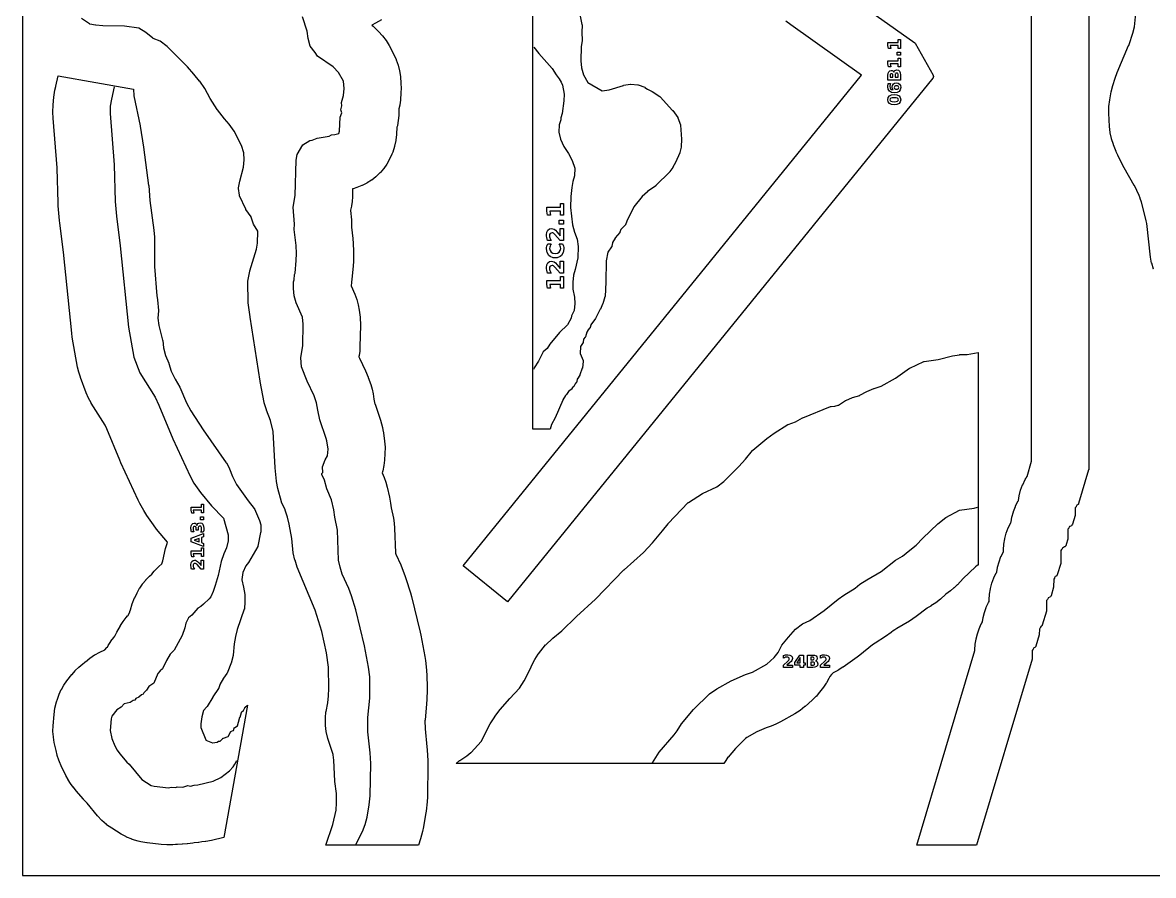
# Model space of a CAD drawing. Header units: millimetres. Extents: x 0 to 841, y 0 to 594.
# Drawn here: x 0 to 395.7, y 0 to 298.4 of the extents above; entities that cross this region are included whole.
import ezdxf

# ---------------------------------------------------------------- set-up
doc = ezdxf.new("R2010")
doc.units = ezdxf.units.MM
for name, color, linetype in [('CUT', 1, 'Continuous'), ('ENGRAVE', 5, 'Continuous'), ('SHEET_EDGE_DO_NOT_CUT', 8, 'Continuous')]:
    doc.layers.add(name, color=color, linetype=linetype)

msp = doc.modelspace()

# ---------------------------------------------------------------- linework, layer by layer
at = {"layer": 'CUT'}
for points in [[(194.75, 302.43), (195.77, 297.67), (195.78, 297.6), (195.78, 297.54), (195.7, 295.07), (195.7, 295.05), (195.82, 292.1), (195.82, 292.05), (195.82, 292), (195.54, 290.07), (195.54, 290.04), (195.33, 285.07), (195.33, 285.03), (195.55, 282.59), (195.55, 282.58), (195.56, 282.56), (196.26, 280.09), (196.27, 280.08), (196.27, 280.07), (197.79, 277.46), (197.8, 277.45), (197.81, 277.45), (202.79, 274.56), (202.8, 274.55), (202.81, 274.56), (205.29, 274.81), (205.3, 274.81), (205.31, 274.82), (210.26, 276.44), (210.3, 276.45), (210.34, 276.46), (212.77, 276.87), (212.81, 276.87), (212.85, 276.87), (212.9, 276.87), (215.33, 276.65), (215.38, 276.64), (215.42, 276.63), (215.47, 276.62), (217.71, 275.75), (217.75, 275.74), (217.78, 275.72), (217.82, 275.69), (218.66, 275.08), (218.67, 275.08), (218.68, 275.07), (220.31, 274.32), (220.35, 274.31), (220.38, 274.28), (222.99, 272.54), (223.04, 272.5), (223.08, 272.46), (227.5, 267.62), (227.53, 267.58), (229.3, 265.17), (229.33, 265.12), (229.35, 265.08), (229.37, 265.03), (230.19, 262.6), (230.2, 262.56), (230.21, 262.52), (230.22, 262.48), (230.59, 257.65), (230.59, 257.59), (230.49, 254.94), (230.48, 254.89), (230.47, 254.84), (230.02, 252.91), (230, 252.87), (229.99, 252.83), (228.49, 249.45), (228.48, 249.41), (227.58, 247.78), (227.56, 247.74), (226.57, 246.26), (226.54, 246.22), (226.51, 246.18), (221.67, 241.36), (221.63, 241.33), (221.6, 241.31), (218.68, 239.25), (218.65, 239.23), (216.82, 237.58), (216.82, 237.57), (216.81, 237.57), (213.96, 233.96), (213.95, 233.95), (213.94, 233.94), (211.45, 228.97), (211.44, 228.95), (210.95, 227.68), (210.93, 227.63), (210.91, 227.59), (210.88, 227.55), (210.85, 227.51), (209.4, 225.99), (209.39, 225.98), (209.39, 225.97), (209.03, 225.11), (209.01, 225.07), (208.99, 225.03), (208.96, 224.99), (207.36, 223.03), (207.35, 223.02), (207.35, 223.01), (206.5, 221.39), (206.5, 221.38), (206.49, 221.37), (206.21, 220.11), (206.19, 220.06), (206.18, 220.02), (206.16, 219.97), (206.13, 219.93), (204.84, 218.06), (204.83, 218.05), (204.83, 218.04), (204.23, 215.09), (204.23, 215.07), (204.22, 215.06), (204.11, 207.6), (204.11, 207.58), (203.84, 202.61), (203.84, 202.57), (203.83, 202.52), (203.82, 202.48), (203.02, 199.95), (203, 199.9), (202.2, 198.17), (202.19, 198.15), (200.55, 194.88), (200.53, 194.85), (200.51, 194.81), (198.89, 192.59), (198.88, 192.57), (198.88, 192.56), (198.62, 191.73), (198.6, 191.68), (198.58, 191.63), (198.55, 191.58), (198.52, 191.54), (197.8, 190.72), (197.79, 190.71), (197.78, 190.7), (197.46, 190.09), (197.46, 190.07), (197.45, 190.06), (197, 188.49), (196.99, 188.44), (196.97, 188.4), (196.94, 188.36), (196.91, 188.32), (196.32, 187.58), (196.32, 187.57), (196.31, 187.56), (196.22, 186.72), (196.21, 186.68), (196.2, 186.63), (196.18, 186.59), (196.17, 186.55), (196.14, 186.51), (195.23, 185.08), (195.22, 185.07), (195.22, 185.06), (195.15, 182.59), (195.15, 182.58), (195.15, 182.56), (196.2, 180.13), (196.21, 180.09), (196.23, 180.04), (196.24, 180), (196.24, 179.95), (196.24, 179.91), (196.23, 179.86), (195.91, 177.55), (195.9, 177.5), (195.88, 177.44), (195.01, 175.12), (194.99, 175.08), (194.96, 175.03), (194.15, 173.74), (194.15, 173.73), (194.14, 173.72), (193.94, 172.73), (193.92, 172.68), (193.9, 172.63), (193.88, 172.58), (193.85, 172.54), (193.82, 172.5), (193.78, 172.46), (193.34, 172.05), (193.33, 172.04), (193.33, 172.03), (192.87, 171.08), (192.85, 171.04), (192.82, 171.01), (192.8, 170.97), (192.77, 170.94), (192.35, 170.54), (192.34, 170.53), (192.34, 170.52), (192.15, 170.15), (192.12, 170.11), (192.1, 170.07), (192.06, 170.03), (192.03, 170), (191.99, 169.97), (191.07, 169.32), (191.06, 169.31), (191.06, 169.3), (190.37, 168.23), (190.34, 168.19), (190.31, 168.16), (190.28, 168.12), (190.01, 167.89), (190, 167.88), (189.99, 167.87), (189.09, 166.34), (189.08, 166.31), (186.34, 160.11), (186.33, 160.08), (185.13, 157.76), (185.13, 157.75), (185.12, 157.74), (184.61, 156.12), (178.62, 156.12), (178.62, 425.28)], [(373.11, 316.66), (373.11, 141.99), (373.1, 141.94), (373.1, 141.89), (373.09, 141.85), (369.57, 130.09), (369.55, 130.04), (369.52, 129.99), (369.49, 129.94), (369.41, 129.82), (369.38, 129.79), (369.35, 129.75), (369.31, 129.72), (369.27, 129.69), (369.23, 129.67), (368.96, 129.53), (368.95, 129.52), (368.95, 129.51), (368.73, 129.07), (368.7, 129.02), (368.67, 128.97), (368.37, 128.6), (368.36, 128.59), (368.36, 128.58), (368.34, 126.08), (368.34, 126.03), (368.33, 125.98), (368.32, 125.94), (367.4, 122.85), (367.39, 122.8), (367.37, 122.76), (367.34, 122.72), (367.22, 122.53), (367.19, 122.49), (367.16, 122.45), (367.12, 122.42), (367.08, 122.39), (367.04, 122.36), (366.45, 122.04), (366.44, 122.04), (366.44, 122.02), (366.21, 121.57), (366.19, 121.52), (366.15, 121.47), (365.86, 121.11), (365.86, 121.1), (365.86, 121.08), (365.85, 117.79), (365.84, 117.74), (365.84, 117.7), (365.83, 117.65), (365.27, 115.72), (365.25, 115.68), (365.24, 115.64), (365.22, 115.6), (365.06, 115.35), (365.04, 115.32), (365.01, 115.28), (364.99, 115.25), (364.74, 115.01), (364.71, 114.98), (364.67, 114.96), (364.63, 114.93), (363.94, 114.55), (363.93, 114.54), (363.92, 114.53), (363.7, 114.07), (363.67, 114.02), (363.64, 113.97), (363.36, 113.62), (363.35, 113.61), (363.35, 113.59), (363.32, 109.28), (363.32, 109.24), (363.31, 109.19), (363.3, 109.14), (362.1, 105.16), (362.09, 105.12), (362.07, 105.07), (362.04, 105.03), (362.02, 104.99), (361.89, 104.83), (361.86, 104.8), (361.82, 104.76), (361.79, 104.74), (361.75, 104.71), (361.71, 104.69), (361.43, 104.56), (361.42, 104.56), (361.41, 104.55), (361.18, 104.07), (361.16, 104.02), (361.13, 103.97), (360.86, 103.63), (360.85, 103.62), (360.85, 103.61), (360.83, 101), (360.83, 100.95), (360.82, 100.9), (360.81, 100.86), (359.92, 97.86), (359.9, 97.82), (359.88, 97.78), (359.86, 97.73), (359.83, 97.7), (359.7, 97.52), (359.66, 97.49), (359.62, 97.45), (359.58, 97.42), (359.54, 97.39), (358.92, 97.07), (358.91, 97.06), (358.91, 97.05), (358.68, 96.57), (358.65, 96.52), (358.62, 96.47), (358.35, 96.13), (358.35, 96.13), (358.35, 96.11), (358.31, 92.55), (358.31, 92.51), (358.3, 92.46), (358.29, 92.41), (356.84, 87.58), (356.82, 87.54), (356.8, 87.49), (356.78, 87.45), (356.71, 87.35), (356.68, 87.31), (356.64, 87.27), (356.61, 87.24), (356.56, 87.21), (356.39, 87.1), (356.38, 87.09), (356.38, 87.08), (356.22, 86.71), (356.19, 86.66), (356.17, 86.62), (355.85, 86.17), (355.84, 86.16), (355.84, 86.15), (355.82, 84.26), (355.82, 84.21), (355.81, 84.16), (355.8, 84.12), (354.64, 80.23), (354.62, 80.19), (354.6, 80.15), (354.58, 80.1), (354.55, 80.07), (354.43, 79.91), (354.4, 79.87), (354.36, 79.84), (354.32, 79.81), (354.28, 79.78), (354.24, 79.76), (353.89, 79.6), (353.88, 79.6), (353.88, 79.59), (353.72, 79.21), (353.69, 79.17), (353.66, 79.12), (353.34, 78.67), (353.33, 78.66), (353.33, 78.65), (353.29, 75.78), (353.29, 75.74), (353.28, 75.69), (353.27, 75.65), (333.8, 10.62), (312.92, 10.62), (333.3, 78.67), (333.3, 78.68), (333.3, 78.69), (333.3, 78.99), (333.3, 79.02), (333.41, 80.84), (333.41, 80.89), (333.69, 82.69), (333.7, 82.74), (334.14, 84.5), (334.15, 84.55), (334.76, 86.27), (334.77, 86.31), (335.53, 87.96), (335.56, 88.01), (335.73, 88.31), (335.75, 88.34), (335.89, 88.67), (335.92, 88.71), (335.98, 88.83), (335.99, 88.84), (335.99, 88.85), (336.18, 90.15), (336.19, 90.2), (336.63, 91.98), (336.65, 92.03), (337.26, 93.76), (337.28, 93.81), (338.05, 95.48), (338.07, 95.52), (338.24, 95.82), (338.25, 95.84), (338.3, 95.96), (338.31, 95.97), (338.31, 95.98), (338.31, 96.42), (338.31, 96.45), (338.43, 98.37), (338.43, 98.42), (338.73, 100.32), (338.74, 100.37), (339.23, 102.22), (339.24, 102.27), (339.91, 104.07), (339.93, 104.11), (340.77, 105.84), (340.79, 105.88), (340.94, 106.13), (340.95, 106.16), (340.98, 106.21), (340.99, 106.22), (340.99, 106.23), (341.23, 107.77), (341.24, 107.82), (341.73, 109.7), (341.74, 109.75), (342.41, 111.56), (342.43, 111.61), (343.28, 113.35), (343.3, 113.4), (343.31, 113.41), (343.32, 113.42), (343.32, 113.43), (343.32, 113.86), (343.32, 113.89), (343.43, 115.84), (343.44, 115.89), (343.74, 117.81), (343.75, 117.86), (344.25, 119.74), (344.26, 119.79), (344.94, 121.61), (344.96, 121.66), (345.82, 123.4), (345.84, 123.45), (345.98, 123.68), (345.99, 123.69), (345.99, 123.7), (346.24, 125.29), (346.25, 125.34), (346.75, 127.24), (346.77, 127.29), (347.46, 129.13), (347.48, 129.18), (348.35, 130.94), (348.37, 130.98), (348.49, 131.17), (348.49, 131.18), (348.5, 131.19), (348.75, 132.81), (348.76, 132.86), (349.27, 134.77), (349.28, 134.82), (349.98, 136.66), (350, 136.71), (350.88, 138.48), (350.9, 138.52), (351.12, 138.86), (351.13, 138.89), (351.24, 139.12), (351.27, 139.16), (351.53, 139.6), (351.54, 139.61), (351.54, 139.62), (353.11, 144.9), (353.12, 144.91), (353.12, 144.92), (353.12, 303.24)], [(280.42, 313.91), (312.21, 291.33), (312.25, 291.3), (312.29, 291.26), (312.32, 291.21), (312.35, 291.17), (318.65, 279.96), (318.67, 279.91), (318.69, 279.86), (318.7, 279.81), (318.75, 279.61), (318.75, 279.56), (318.75, 279.56), (318.76, 279.51), (318.76, 279.46), (318.75, 279.41), (318.74, 279.36), (318.72, 279.32), (318.64, 279.12), (318.62, 279.08), (318.6, 279.03), (318.57, 278.99), (169.72, 95.69), (154.19, 108.3), (293.61, 279.99), (293.62, 280), (293.61, 280.01), (268.84, 297.61), (268.81, 297.63), (267.15, 298.95)], [(395.75, 212.07), (395.74, 212.09), (395.15, 214.17), (395.14, 214.22), (394.78, 216.35), (394.77, 216.37), (393.45, 228.04), (393.45, 228.06), (393.26, 229.08), (393.25, 229.09), (391.55, 235.51), (391.55, 235.52), (391.13, 236.89), (391.13, 236.91), (390.73, 237.91), (390.73, 237.93), (389.09, 241.39), (389.08, 241.41), (385.48, 247.54), (385.47, 247.56), (384.66, 249.09), (384.65, 249.11), (383.28, 251.99), (383.27, 252.01), (382.74, 253.23), (382.74, 253.24), (381.78, 255.67), (381.77, 255.7), (381.09, 257.73), (381.08, 257.78), (380.63, 259.86), (380.62, 259.91), (380.4, 262.04), (380.4, 262.07), (380.17, 266.68), (380.17, 266.71), (380.19, 269), (380.2, 269.06), (380.48, 271.32), (380.49, 271.35), (381.01, 274.18), (381.02, 274.21), (381.55, 276.36), (381.55, 276.39), (382.32, 278.9), (382.33, 278.92), (383.05, 280.89), (383.06, 280.91), (387.09, 290.39), (387.1, 290.41), (388.66, 295.09), (388.67, 295.11), (389.13, 296.87), (389.13, 296.9), (389.65, 301.6)], [(125.61, 299.34), (123.52, 298.16), (123.49, 298.15), (122.23, 297.54), (122.22, 297.54), (122.23, 297.53), (122.64, 297.16), (122.66, 297.15), (124.59, 295.26), (124.6, 295.24), (125.96, 293.77), (125.99, 293.73), (127.19, 292.14), (127.22, 292.1), (128.25, 290.38), (128.26, 290.36), (129.91, 287.26), (129.92, 287.24), (130.77, 285.44), (130.79, 285.39), (131.44, 283.53), (131.46, 283.48), (131.92, 281.56), (131.93, 281.51), (132.2, 279.54), (132.2, 279.52), (132.41, 277.06), (132.41, 277.04), (132.48, 275.44), (132.48, 275.4), (132.42, 273.8), (132.42, 273.78), (132.22, 271.32), (132.22, 271.3), (132.01, 269.56), (132, 269.52), (131.72, 268.2), (131.72, 268.19), (131.71, 268.18), (131.67, 267.22), (131.66, 267.17), (131.65, 267.1), (131.65, 267.09), (131.65, 267.08), (131.65, 265.97), (131.65, 265.92), (131.49, 264.15), (131.48, 264.11), (131.17, 262.36), (131.16, 262.31), (131.02, 261.84), (131.02, 261.82), (131.02, 261.81), (130.88, 259.3), (130.88, 259.27), (130.66, 257.2), (130.65, 257.15), (130.21, 255.13), (130.19, 255.08), (129.54, 253.1), (129.53, 253.07), (129.25, 252.36), (129.24, 252.33), (128.46, 250.59), (128.44, 250.55), (127.5, 248.91), (127.47, 248.86), (126.38, 247.32), (126.35, 247.28), (125.11, 245.85), (125.07, 245.81), (123.7, 244.51), (123.66, 244.48), (122.17, 243.31), (122.13, 243.28), (120.53, 242.27), (120.49, 242.24), (118.8, 241.39), (118.76, 241.37), (116.98, 240.68), (116.96, 240.67), (115.65, 240.23), (115.62, 240.22), (115.49, 240.18), (115.48, 240.18), (115.48, 240.17), (115.41, 237.41), (115.41, 237.39), (115.31, 235.82), (115.31, 235.78), (115.08, 234.22), (115.08, 234.2), (114.81, 232.72), (114.8, 232.7), (114.8, 232.69), (115.05, 229.42), (115.06, 229.39), (115.1, 227.1), (115.1, 227.07), (115.09, 226.8), (115.09, 226.79), (115.09, 226.78), (115.58, 222.86), (115.58, 222.84), (115.72, 221.1), (115.72, 221.08), (115.82, 218.36), (115.82, 218.35), (115.83, 217.35), (115.83, 217.33), (115.79, 214.88), (115.79, 214.86), (115.69, 213.18), (115.69, 213.16), (115.24, 208.67), (115.24, 208.65), (115.08, 207.58), (115.08, 207.55), (115.07, 207.48), (115.07, 207.46), (114.96, 206.33), (114.96, 206.32), (114.97, 206.31), (116.25, 203.37), (116.26, 203.34), (116.94, 201.56), (116.95, 201.51), (117.45, 199.68), (117.46, 199.63), (117.78, 197.75), (117.78, 197.72), (118.08, 195.28), (118.08, 195.25), (118.22, 192.52), (118.22, 192.48), (118.07, 184.98), (118.07, 184.96), (117.98, 183.46), (117.98, 183.42), (117.78, 181.93), (117.78, 181.91), (117.71, 181.51), (117.7, 181.49), (117.71, 181.48), (117.93, 180.93), (117.93, 180.92), (120.04, 176.55), (120.05, 176.53), (120.98, 174.28), (120.99, 174.25), (121.82, 171.79), (121.83, 171.77), (122.29, 170.17), (122.3, 170.13), (122.64, 168.49), (122.64, 168.47), (122.93, 166.65), (122.93, 166.64), (123.32, 164.93), (123.33, 164.91), (125.22, 159.32), (125.23, 159.29), (125.91, 156.77), (125.91, 156.74), (126.08, 155.89), (126.08, 155.88), (126.26, 154.85), (126.26, 154.83), (126.67, 151.94), (126.68, 151.92), (126.86, 149.82), (126.86, 149.77), (126.82, 147.67), (126.82, 147.64), (126.66, 145.34), (126.65, 145.31), (126.43, 143.46), (126.42, 143.41), (126.03, 141.6), (126.02, 141.56), (125.8, 140.89), (125.8, 140.88), (125.8, 140.87), (126.51, 139.21), (126.52, 139.19), (127.13, 137.57), (127.14, 137.53), (127.6, 135.86), (127.61, 135.84), (128.41, 132.39), (128.41, 132.37), (128.78, 130.22), (128.79, 130.2), (128.97, 128.64), (128.97, 128.61), (129.76, 125.04), (129.76, 125.01), (130.06, 123.27), (130.06, 123.23), (130.2, 121.46), (130.21, 121.44), (130.5, 112.84), (130.5, 112.83), (130.51, 112.82), (130.51, 112.8), (130.51, 112.79), (130.62, 112.4), (130.64, 112.37), (132.33, 108.65), (132.34, 108.64), (132.85, 107.41), (132.85, 107.39), (133.79, 104.91), (133.8, 104.9), (134.16, 103.86), (134.16, 103.84), (135.72, 98.88), (135.73, 98.86), (136.08, 97.61), (136.08, 97.6), (139.12, 85.11), (139.12, 85.1), (139.35, 84.04), (139.35, 84.02), (140.75, 76.54), (140.75, 76.53), (140.96, 75.14), (140.96, 75.13), (141.34, 71.77), (141.35, 71.74), (141.47, 69.94), (141.47, 69.92), (141.56, 65.8), (141.56, 65.79), (141.56, 64.93), (141.56, 64.92), (141.49, 61.56), (141.49, 61.54), (141.4, 60), (141.39, 59.98), (140.83, 54.27), (140.82, 54.24), (140.84, 51.31), (140.84, 51.28), (141.51, 45.02), (141.52, 45.01), (141.6, 43.88), (141.61, 43.87), (141.79, 40.16), (141.79, 40.15), (141.82, 38.87), (141.82, 38.85), (141.65, 27.57), (141.65, 27.54), (141.54, 25.72), (141.54, 25.69), (141.2, 22.52), (141.2, 22.51), (141.03, 21.31), (141.03, 21.29), (140.3, 17), (140.29, 16.98), (139.94, 15.34), (139.94, 15.32), (139.3, 12.84), (139.29, 12.81), (138.57, 10.62), (106.09, 10.62), (108.58, 17.83), (108.58, 17.83), (108.59, 17.85), (109.73, 22.85), (109.73, 22.86), (109.73, 22.87), (109.87, 25.36), (109.87, 25.38), (109.85, 28.59), (109.85, 28.62), (109.3, 32.87), (109.29, 32.91), (108.95, 40.33), (108.95, 40.35), (108.72, 42.23), (108.72, 42.24), (108.72, 42.25), (106.85, 47.87), (106.84, 47.9), (106.22, 50.32), (106.21, 50.36), (106.21, 50.4), (106.02, 52.42), (106.02, 52.46), (105.96, 55.04), (105.96, 55.1), (106.17, 57.24), (106.18, 57.29), (106.8, 60.33), (106.8, 60.35), (107.11, 62.83), (107.11, 62.85), (107.21, 65.34), (107.21, 65.35), (107.08, 72.82), (107.07, 72.85), (106.4, 77.83), (106.39, 77.85), (104.72, 85.36), (104.72, 85.38), (102.38, 92.83), (102.37, 92.85), (96.12, 107.8), (96.1, 107.85), (95.33, 110.33), (95.32, 110.35), (94.71, 112.82), (94.7, 112.86), (94.7, 112.9), (94.22, 117.86), (94.21, 117.88), (93.32, 122.86), (93.31, 122.88), (92.71, 125.36), (92.71, 125.39), (91.87, 127.83), (91.86, 127.85), (90.64, 130.57), (90.62, 130.61), (90.61, 130.65), (89.35, 135.37), (89.34, 135.4), (88.87, 137.87), (88.86, 137.91), (88.39, 142.56), (88.39, 142.59), (87.72, 155.35), (87.71, 155.36), (87.71, 155.37), (86.81, 159.16), (86.81, 159.17), (86.8, 159.18), (85.33, 162.81), (85.32, 162.85), (84.55, 165.37), (84.54, 165.42), (83.13, 172.86), (83.12, 172.88), (79.6, 195.36), (79.6, 195.38), (78.96, 200.37), (78.96, 200.43), (78.84, 207.81), (78.84, 207.86), (78.85, 207.91), (79.53, 211.47), (79.54, 211.52), (81.8, 219.16), (81.8, 219.17), (82.25, 221.18), (82.26, 221.2), (82.26, 221.21), (82.29, 225.34), (82.29, 225.36), (82.28, 225.37), (80.84, 227.81), (80.82, 227.86), (80.8, 227.91), (80, 230.35), (80, 230.36), (79.99, 230.37), (78.15, 233.04), (78.13, 233.08), (78.11, 233.12), (75.92, 237.83), (75.9, 237.87), (75.89, 237.92), (75.88, 237.98), (75.58, 240.4), (75.58, 240.45), (75.58, 240.5), (75.59, 240.55), (76, 242.87), (76.01, 242.9), (77.25, 247.81), (77.26, 247.85), (77.52, 250.37), (77.52, 250.4), (77.47, 252.84), (77.47, 252.86), (77.47, 252.87), (76.57, 255.33), (76.56, 255.35), (74.07, 260.36), (74.07, 260.37), (74.06, 260.38), (72.28, 262.83), (72.26, 262.85), (70.62, 264.72), (70.6, 264.75), (68.15, 267.91), (68.13, 267.95), (65.65, 271.79), (65.63, 271.83), (63.75, 275.36), (63.73, 275.39), (61.97, 277.86), (61.96, 277.88), (59.89, 280.36), (59.88, 280.37), (57.67, 282.86), (57.66, 282.87), (50.63, 290.05), (50.62, 290.06), (50.61, 290.06), (48.13, 291.88), (48.12, 291.89), (48.11, 291.89), (45.71, 292.86), (45.66, 292.88), (45.62, 292.91), (45.58, 292.94), (43.13, 294.96), (43.12, 294.97), (43.11, 294.98), (40.65, 296.46), (40.64, 296.47), (40.62, 296.47), (35.66, 297.13), (35.63, 297.14), (28.12, 297.3), (28.09, 297.3), (25.61, 297.47), (25.55, 297.48), (23.58, 297.85), (23.53, 297.87), (23.48, 297.89), (23.43, 297.91), (23.39, 297.94), (20.63, 299.86)]]:
    msp.add_lwpolyline(points, dxfattribs=at)
for points in [[(38.95, 272.79), (38.95, 272.76), (41.1, 262.23), (41.1, 262.21), (42.36, 254.84), (42.36, 254.82), (44.11, 241.38), (44.12, 241.36), (44.57, 236.2), (44.57, 236.19), (45.96, 225.82), (45.97, 225.79), (46.17, 223.26), (46.17, 223.22), (46.16, 213.05), (46.16, 213.03), (46.95, 202.78), (46.95, 202.76), (47.19, 201.48), (47.2, 201.43), (47.53, 197.66), (47.53, 197.62), (47.53, 197.59), (47.36, 194.98), (47.36, 194.96), (47.36, 194.95), (47.68, 192.45), (47.69, 192.42), (49.01, 187.24), (49.01, 187.2), (49.02, 187.16), (49.26, 184.57), (49.26, 184.56), (49.26, 184.55), (49.95, 181.92), (49.95, 181.91), (49.96, 181.9), (51.17, 179.21), (51.2, 179.15), (51.98, 176.45), (51.98, 176.44), (51.99, 176.43), (53.34, 173.67), (53.35, 173.65), (54.99, 170.82), (55.02, 170.77), (57.32, 165.37), (57.33, 165.35), (58.88, 162.54), (58.89, 162.53), (63.23, 155.89), (63.24, 155.88), (71.28, 144.36), (71.31, 144.31), (72.38, 142.36), (72.41, 142.29), (73.41, 139.6), (73.42, 139.57), (74.89, 136.8), (74.91, 136.78), (78.9, 131.03), (78.92, 131.01), (81.09, 128.39), (81.11, 128.35), (81.14, 128.31), (81.16, 128.27), (82.92, 124.2), (82.94, 124.14), (83.4, 122.66), (83.41, 122.61), (83.42, 122.55), (83.42, 122.49), (83.32, 120.1), (83.32, 120.06), (83.31, 120.02), (82.33, 115.2), (82.32, 115.15), (82.3, 115.1), (82.28, 115.05), (79.08, 109.5), (79.06, 109.47), (79.04, 109.44), (78.13, 108.3), (78.12, 108.29), (78.12, 108.28), (77.08, 105.95), (77.07, 105.94), (77.07, 105.93), (76.68, 103.48), (76.68, 103.47), (76.68, 103.46), (77.33, 100.86), (77.33, 100.82), (77.76, 98.23), (77.77, 98.2), (77.77, 98.16), (77.79, 95.71), (77.79, 95.66), (77.61, 93.24), (77.6, 93.2), (77.6, 93.16), (77.58, 93.12), (75.14, 86), (75.13, 85.98), (74.54, 83.55), (74.54, 83.54), (74.08, 81.07), (74.08, 81.06), (73.64, 77.04), (73.64, 76.98), (73.11, 74.67), (73.1, 74.64), (73.09, 74.6), (71.58, 70.78), (71.56, 70.74), (71.54, 70.7), (71.52, 70.67), (70.31, 69.05), (70.29, 69.02), (69.03, 66.76), (69.03, 66.74), (69.02, 66.73), (68.67, 65.58), (68.65, 65.53), (68.63, 65.48), (68.6, 65.44), (66.53, 62.42), (66.52, 62.4), (64.59, 59.1), (64.56, 59.06), (64.53, 59.02), (63.35, 57.73), (63.34, 57.72), (63.34, 57.71), (62.76, 55.5), (62.76, 55.48), (62.34, 53), (62.34, 52.99), (62.34, 52.97), (62.39, 51.71), (62.39, 51.7), (62.39, 51.69), (64.15, 47.37), (64.15, 47.35), (64.16, 47.35), (66.51, 46.43), (66.52, 46.42), (66.53, 46.42), (68.03, 46.6), (68.04, 46.6), (68.05, 46.61), (68.44, 46.89), (68.48, 46.91), (68.52, 46.94), (68.57, 46.95), (68.61, 46.97), (68.66, 46.98), (68.71, 46.98), (69.15, 47), (69.16, 47), (69.17, 47.01), (70.09, 47.93), (70.13, 47.96), (70.17, 47.99), (70.21, 48.02), (70.26, 48.04), (70.3, 48.06), (71.97, 48.55), (71.98, 48.56), (71.99, 48.57), (72.73, 50.13), (72.75, 50.17), (72.78, 50.21), (72.81, 50.25), (72.85, 50.29), (72.88, 50.32), (72.97, 50.38), (73.01, 50.41), (73.06, 50.43), (73.11, 50.45), (73.74, 50.66), (73.75, 50.66), (73.75, 50.68), (74.01, 51.46), (74.03, 51.5), (74.06, 51.55), (74.08, 51.59), (74.12, 51.63), (74.15, 51.67), (74.19, 51.7), (74.23, 51.73), (75.18, 52.29), (75.19, 52.29), (75.19, 52.3), (75.85, 54.89), (75.86, 54.93), (75.88, 54.97), (75.9, 55.02), (76.08, 55.31), (76.08, 55.33), (76.09, 55.34), (76.57, 56.96), (76.58, 57.01), (76.6, 57.06), (76.63, 57.1), (76.66, 57.14), (76.76, 57.27), (76.8, 57.3), (76.84, 57.34), (76.88, 57.37), (77.31, 57.64), (77.32, 57.64), (77.33, 57.66), (77.73, 58.66), (77.75, 58.71), (77.78, 58.75), (77.81, 58.79), (77.84, 58.83), (77.88, 58.86), (78.74, 59.58), (70.47, 13.27), (66.12, 12.21), (66.09, 12.2), (64.11, 11.82), (64.06, 11.82), (62.77, 11.7), (62.74, 11.7), (61.64, 11.49), (61.59, 11.48), (60.09, 11.33), (60.06, 11.33), (59.61, 11.23), (59.56, 11.22), (57.69, 10.98), (57.64, 10.98), (55.9, 10.93), (55.88, 10.93), (54.26, 10.79), (54.21, 10.79), (53.51, 10.8), (53.5, 10.8), (53.49, 10.8), (52.62, 10.69), (52.57, 10.68), (50.58, 10.63), (50.53, 10.63), (48.54, 10.77), (48.51, 10.78), (43.55, 11.39), (43.52, 11.4), (41.43, 11.77), (41.41, 11.78), (40.42, 12.01), (40.4, 12.02), (38.38, 12.61), (38.33, 12.63), (36.4, 13.42), (36.35, 13.45), (34.51, 14.45), (34.49, 14.47), (31.19, 16.5), (31.17, 16.52), (29.4, 17.74), (29.36, 17.78), (27.75, 19.18), (27.71, 19.22), (26.26, 20.79), (26.24, 20.81), (22.56, 25.27), (22.55, 25.28), (21.29, 26.59), (21.27, 26.61), (18.77, 29.56), (18.75, 29.57), (17.76, 30.85), (17.74, 30.86), (16.81, 32.17), (16.8, 32.19), (15.93, 33.49), (15.91, 33.53), (15.16, 34.9), (15.15, 34.92), (14.4, 36.42), (14.39, 36.44), (13.78, 37.78), (13.78, 37.8), (12.73, 40.34), (12.73, 40.36), (12.15, 41.96), (12.14, 42.01), (11.7, 43.65), (11.7, 43.68), (11.08, 46.48), (11.08, 46.5), (10.76, 48.4), (10.76, 48.45), (10.63, 50.36), (10.63, 50.41), (10.69, 52.34), (10.69, 52.37), (11, 56.31), (11.01, 56.34), (11.3, 58.51), (11.31, 58.56), (11.85, 60.69), (11.86, 60.71), (12.16, 61.67), (12.16, 61.69), (12.77, 63.36), (12.79, 63.4), (13.54, 65), (13.56, 65.04), (14.46, 66.57), (14.48, 66.6), (15.51, 68.05), (15.53, 68.07), (17.28, 70.29), (17.29, 70.31), (18.42, 71.62), (18.45, 71.66), (19.68, 72.86), (19.72, 72.89), (21.05, 73.98), (21.09, 74), (21.56, 74.32), (21.57, 74.33), (21.58, 74.34), (21.92, 74.69), (21.96, 74.72), (23.48, 76), (23.52, 76.03), (25.17, 77.14), (25.22, 77.17), (26.97, 78.11), (27.01, 78.13), (28.81, 78.87), (28.82, 78.87), (28.83, 78.88), (29.5, 79.68), (29.53, 79.71), (29.64, 79.82), (29.65, 79.83), (29.66, 79.85), (29.95, 80.41), (29.97, 80.45), (30.85, 81.86), (30.87, 81.9), (31.87, 83.24), (31.89, 83.26), (32.23, 83.68), (32.23, 83.69), (32.24, 83.7), (32.94, 85.05), (32.95, 85.07), (34.25, 87.36), (34.26, 87.38), (35.18, 88.83), (35.2, 88.87), (36.23, 90.23), (36.26, 90.26), (36.75, 90.8), (36.76, 90.81), (36.77, 90.82), (37.49, 92.13), (37.5, 92.14), (37.5, 92.15), (37.57, 92.33), (37.57, 92.35), (37.7, 92.9), (37.71, 92.92), (38.34, 95.02), (38.36, 95.07), (39.21, 97.09), (39.23, 97.11), (40.11, 98.9), (40.12, 98.92), (40.96, 100.46), (40.99, 100.49), (41.96, 101.94), (41.99, 101.98), (43.09, 103.33), (43.12, 103.36), (44.33, 104.61), (44.37, 104.65), (45.18, 105.35), (45.19, 105.35), (45.19, 105.36), (46.06, 106.39), (46.08, 106.41), (47.62, 108.04), (47.66, 108.08), (48.73, 108.97), (48.73, 108.98), (48.74, 108.99), (49.04, 110.02), (49.04, 110.04), (50.04, 114.35), (50.05, 114.37), (50.54, 116.11), (50.54, 116.14), (50.69, 116.56), (50.69, 116.58), (50.68, 116.59), (46.87, 121.14), (46.86, 121.16), (45.76, 122.6), (45.75, 122.62), (43.48, 125.9), (43.46, 125.92), (42.38, 127.67), (42.37, 127.7), (41.05, 130.1), (41.05, 130.12), (40.45, 131.29), (40.45, 131.3), (34.38, 144.38), (34.38, 144.39), (34.01, 145.23), (34.01, 145.24), (29.49, 156.29), (29.48, 156.3), (28.86, 157.55), (28.85, 157.58), (24.04, 165.28), (24.03, 165.3), (23.09, 166.98), (23.07, 167.03), (22.3, 168.8), (22.29, 168.82), (20.23, 174.26), (20.23, 174.28), (19.66, 176.02), (19.65, 176.06), (19.25, 177.84), (19.24, 177.86), (17.39, 188.33), (17.38, 188.34), (17.18, 189.76), (17.18, 189.78), (14.26, 218.01), (14.26, 218.02), (13, 228.22), (13, 228.23), (12.91, 229.09), (12.91, 229.1), (12.5, 234.24), (12.5, 234.25), (12.44, 235.28), (12.44, 235.3), (12.11, 247.51), (12.11, 247.52), (10.69, 264.96), (10.69, 264.98), (10.62, 267.06), (10.62, 267.09), (10.68, 269.58), (10.69, 269.62), (10.93, 272.25), (10.93, 272.28), (11.32, 274.73), (11.32, 274.75), (11.58, 276.09), (11.59, 276.11), (12.43, 279.76), (38.78, 275.05), (38.95, 272.79)], [(152.93, 40.14), (152.98, 40.17), (155.45, 41.78), (155.48, 41.8), (156.91, 42.99), (156.94, 43.01), (160.48, 46.86), (160.48, 46.87), (160.49, 46.88), (163.66, 52.97), (163.68, 53.01), (165.24, 55.52), (165.27, 55.56), (167.1, 58.02), (167.13, 58.05), (170.47, 61.91), (170.48, 61.93), (173.9, 65.52), (173.91, 65.53), (173.92, 65.54), (175.49, 68.02), (175.49, 68.04), (176.82, 70.52), (176.82, 70.53), (179.19, 75.45), (179.22, 75.5), (180.49, 77.46), (180.52, 77.5), (183.01, 80.64), (183.03, 80.67), (183.06, 80.7), (185.49, 82.93), (185.52, 82.96), (188.74, 85.52), (188.76, 85.54), (193.79, 90.52), (193.8, 90.53), (200.49, 96.69), (200.5, 96.7), (210.46, 106.88), (210.48, 106.91), (217.24, 113.02), (217.25, 113.03), (220.49, 116.4), (220.5, 116.41), (223.99, 120.5), (224, 120.51), (225.9, 123.03), (225.94, 123.07), (232.92, 130.44), (232.95, 130.47), (232.98, 130.5), (233.02, 130.52), (237.92, 133.58), (237.97, 133.61), (242.97, 135.95), (242.98, 135.96), (243, 135.97), (245.45, 137.86), (245.48, 137.89), (250.62, 143.02), (250.63, 143.03), (252.99, 145.63), (253, 145.64), (255.46, 148.69), (255.49, 148.73), (255.53, 148.76), (260.46, 152.88), (260.48, 152.89), (263, 154.75), (263.03, 154.78), (267.87, 157.74), (267.92, 157.77), (267.97, 157.79), (270.47, 158.67), (270.48, 158.68), (270.49, 158.68), (273, 160.12), (273.07, 160.15), (282.8, 164.09), (282.85, 164.1), (282.9, 164.11), (282.95, 164.12), (284.19, 164.23), (284.2, 164.23), (284.21, 164.23), (285.47, 164.55), (285.48, 164.55), (285.5, 164.56), (288.01, 166.15), (288.05, 166.18), (288.09, 166.19), (290.44, 167.16), (290.48, 167.17), (292.97, 167.97), (292.98, 167.97), (293, 167.98), (295.44, 169.31), (295.48, 169.33), (297.92, 170.39), (297.97, 170.41), (300.49, 171.2), (300.5, 171.2), (300.51, 171.21), (305.49, 173.94), (305.52, 173.95), (310.45, 177.48), (310.49, 177.51), (310.53, 177.53), (315.39, 179.76), (315.43, 179.77), (315.48, 179.79), (315.52, 179.8), (320.46, 180.54), (320.48, 180.54), (325.44, 181.78), (325.48, 181.78), (327.9, 182.19), (327.97, 182.2), (330.49, 182.28), (330.53, 182.28), (334.44, 182.96), (334.44, 108.53), (334.22, 108.5), (334.2, 108.49), (334.19, 108.49), (334.05, 108.42), (334.04, 108.41), (334.03, 108.41), (333.51, 107.98), (333.5, 107.97), (329.22, 103.89), (329.21, 103.88), (327.15, 101.72), (327.13, 101.7), (325.99, 100.6), (325.96, 100.57), (324.74, 99.57), (324.72, 99.55), (323.15, 98.37), (323.14, 98.36), (321.26, 96.69), (321.24, 96.67), (319.63, 95.4), (319.59, 95.37), (317.86, 94.26), (317.84, 94.25), (316.65, 93.57), (316.62, 93.55), (312.78, 90.56), (312.75, 90.54), (310.38, 88.95), (310.35, 88.93), (305.96, 86.43), (305.94, 86.42), (304.87, 85.71), (304.85, 85.69), (303.96, 84.97), (303.93, 84.95), (301.98, 83.56), (301.95, 83.54), (298.36, 81.29), (298.35, 81.28), (297.42, 80.65), (297.41, 80.64), (293, 77.1), (292.99, 77.09), (292.1, 76.41), (292.09, 76.41), (287.13, 72.87), (287.11, 72.85), (285.39, 71.76), (285.34, 71.73), (283.69, 70.91), (283.68, 70.9), (283.67, 70.89), (283.12, 70.29), (283.11, 70.28), (282.54, 69.58), (282.53, 69.57), (282.53, 69.56), (282.17, 68.86), (282.16, 68.84), (281.3, 67.34), (281.27, 67.3), (280.28, 65.88), (280.27, 65.87), (278.9, 64.07), (278.88, 64.05), (277.69, 62.63), (277.66, 62.6), (276.34, 61.3), (276.32, 61.28), (273.83, 59.06), (273.81, 59.04), (272.13, 57.69), (272.08, 57.66), (270.27, 56.51), (270.24, 56.5), (265.26, 53.71), (265.24, 53.7), (263.66, 52.9), (263.62, 52.89), (261.97, 52.24), (261.95, 52.23), (260.25, 51.65), (260.23, 51.64), (256.99, 50.21), (256.97, 50.2), (253.47, 48.19), (253.45, 48.19), (253.05, 47.92), (253.04, 47.91), (253.03, 47.9), (249.48, 44.42), (249.47, 44.4), (246.88, 41.35), (246.87, 41.34), (246.87, 41.34), (246.17, 40.18), (246.15, 40.16), (245.44, 39.12), (151.72, 39.12), (152.93, 40.14)]]:
    msp.add_lwpolyline(points, close=True, dxfattribs=at)
at = {"layer": 'ENGRAVE'}
for points in [[(116.73, 10.92), (117.75, 13.19), (118.94, 15.38), (119.93, 17.84), (120.58, 20.34), (121.31, 24.65), (121.66, 27.84), (121.82, 39.15), (121.63, 42.87), (120.84, 50.18), (120.82, 55.2), (121.49, 61.97), (121.56, 65.35), (121.47, 69.49), (121.09, 72.87), (119.69, 80.37), (116.65, 92.87), (115.08, 97.85), (114.14, 100.35), (111.83, 105.41), (111.11, 107.88), (110.58, 110.35), (110.22, 120.76), (109.22, 125.32), (108.92, 127.88), (108.12, 131.35), (106.43, 135.31), (105.62, 138.26), (104.71, 140.24), (104.77, 140.6), (105.02, 140.96), (104.92, 142.94), (105.84, 145.36), (106.71, 146.77), (106.88, 149.1), (106.46, 152.01), (106.29, 152.88), (104.06, 159.45), (103.28, 162.83), (102.88, 165.36), (102.04, 167.84), (99.6, 172.88), (97.62, 177.9), (97.34, 181.12), (98.08, 185.36), (98.22, 192.88), (97.92, 195.36), (95.76, 200.32), (94.98, 202.77), (94.77, 205.33), (94.77, 207.71), (95.09, 208.38), (95.18, 210.25), (95.34, 210.66), (95.79, 215.17), (95.83, 217.64), (95.73, 220.38), (95.04, 225.95), (95.11, 227.88), (94.66, 233.79), (95.42, 237.86), (95.7, 250.21), (96.12, 252.22), (98.11, 255.64), (100.52, 257.12), (101.28, 257.2), (103.12, 257.96), (107.28, 258.7), (108.12, 259.08), (109.29, 259.19), (110.62, 259.64), (110.91, 260.38), (111.18, 265.32), (111.67, 266.81), (111.33, 267.82), (111.77, 269.21), (111.64, 270.43), (112.29, 272.88), (112.48, 275.36), (112.27, 277.84), (110.61, 280.96), (108.66, 282.86), (103.19, 286.65), (102.41, 287.88), (100.67, 290.11), (99.94, 292.82), (99.58, 295.36), (97.95, 300.36)], [(178.92, 289.8), (180.68, 287.57), (185.3, 282.37), (186.76, 280.09), (187.83, 278.74), (188.51, 277.57), (188.91, 276.5), (189.48, 273.4), (189.47, 270.96), (188.81, 266.61), (188.4, 265.07), (188.4, 264.41), (187.84, 262.57), (187.65, 260.08), (188.22, 257.55), (189.45, 255.09), (191.02, 252.6), (192.3, 250.12), (193.21, 247.51), (193.15, 244.76), (192.56, 242.78), (192.21, 240.65), (191.9, 237.56), (191.75, 233.64), (192.5, 227.58), (193.19, 225.09), (194.12, 222.57), (194.45, 220.07), (194.31, 216.06), (193.43, 211.99), (192.84, 210.07), (192.62, 207.59), (192.62, 205.08), (193.12, 202.29), (193.27, 200.14), (192.98, 197.62), (192.12, 195.76), (192.03, 194.98), (190.67, 192.61), (187.89, 189.95), (184.55, 185.85), (183.56, 184.36), (182.24, 183.14), (180.53, 179.89), (179.05, 177.57), (178.92, 177.13)], [(32.07, 275.94), (31.07, 271.6), (30.68, 269.12), (30.62, 266.6), (32.09, 248.6), (32.44, 235.83), (32.85, 230.68), (34.13, 220.27), (37.08, 191.83), (38.94, 181.34), (41, 175.88), (46.34, 167.33), (47.72, 164.54), (52.52, 152.8), (58.59, 139.71), (59.92, 137.29), (62.21, 133.98), (66.09, 129.33), (70.29, 124.94), (71.92, 119.14), (71.92, 117.02), (71.35, 114.65), (70.41, 112.5), (69.53, 109.85), (68.4, 104.97), (67.37, 101.44), (66.69, 99.35), (65.83, 97.44), (65.32, 96.77), (63.29, 94.87), (62.34, 94.08), (61.36, 93.51), (59.25, 91), (58.05, 90.06), (57.16, 88.25), (56.78, 86.67), (55.8, 83.91), (52.99, 78.83), (51.63, 77.46), (50.31, 75.15), (49, 72.29), (48.16, 71.57), (47.38, 70.61), (45.88, 67.31), (44.18, 66.11), (43.38, 64.78), (42.41, 63.88), (42.16, 63.44), (41.59, 63.2), (40.69, 62.41), (39.64, 61.84), (39.25, 61.31), (38.68, 61.15), (37.64, 60.54), (35.53, 60.03), (34.49, 58.86), (33.01, 57.94), (31.25, 55.7), (30.94, 54.73), (30.62, 50.75), (31.24, 47.93), (32.29, 45.36), (33.05, 43.84), (34, 42.52), (36.52, 39.56), (37.28, 38.86), (41.68, 33.53), (45, 31.48), (46.01, 31.24), (51, 30.62), (51.94, 30.89), (53.57, 30.78), (54.08, 30.96), (56.13, 30.92), (57.86, 31.4), (58.74, 31.27), (60.01, 31.58), (61.36, 31.63), (66.65, 32.92), (69.43, 34.28), (72.37, 36.61), (73.72, 37.97), (74.29, 38.93), (74.97, 40.16)], [(220.49, 39.43), (222.79, 43.06), (227.99, 49.16), (229.06, 50.54), (230.59, 53.06), (234.81, 58.04), (240.43, 63.57), (243, 65.25), (247.95, 68.08), (252.96, 70.29), (255.48, 71.15), (260.48, 73.95), (263, 76.2), (264.38, 78.02), (265.71, 80.58), (268, 83.4), (270.53, 86.14), (272.96, 88.03), (275.5, 89.14), (280.48, 92.69), (285.46, 96.7), (287.37, 98.01), (291.36, 100.5), (293.02, 101.85), (295.46, 103.47), (300.46, 106.32), (305.49, 110.24), (307.98, 111.65), (310.46, 113.85), (312.67, 115.52), (315.07, 118.03), (320.28, 123), (323.06, 125.26), (327.95, 127.77), (332.97, 128.54), (334.14, 128.79)]]:
    msp.add_lwpolyline(points, dxfattribs=at)
for points in [[(306.45, 289.38), (306.45, 290.38), (303.63, 290.38), (303.84, 289.36), (303.07, 289.36), (302.86, 290.37), (302.86, 291.45), (306.45, 291.45), (306.45, 292.44), (307.23, 292.44), (307.23, 289.38), (306.45, 289.38)], [(306.45, 282.93), (306.45, 283.93), (303.63, 283.93), (303.84, 282.9), (303.07, 282.9), (302.86, 283.92), (302.86, 284.99), (306.45, 284.99), (306.45, 285.99), (307.23, 285.99), (307.23, 282.93), (306.45, 282.93)], [(306.1, 287.01), (306.1, 288.07), (307.23, 288.07), (307.23, 287.01), (306.1, 287.01)], [(304.89, 281.04), (305.04, 281.37), (305.28, 281.61), (305.6, 281.76), (305.98, 281.81), (306.53, 281.7), (306.92, 281.38), (307.16, 280.84), (307.23, 280.08), (307.23, 278.21), (302.86, 278.21), (302.86, 279.9), (302.93, 280.68), (303.13, 281.22), (303.49, 281.53), (304.02, 281.63), (304.31, 281.59), (304.56, 281.48), (304.75, 281.3), (304.89, 281.04)], [(302.97, 277.05), (303.78, 277.05), (303.67, 276.77), (303.59, 276.52), (303.54, 276.28), (303.52, 276.04), (303.59, 275.59), (303.8, 275.26), (304.15, 275.03), (304.63, 274.93), (304.51, 275.13), (304.42, 275.35), (304.37, 275.58), (304.35, 275.84), (304.45, 276.44), (304.74, 276.92), (305.19, 277.23), (305.77, 277.33), (306.4, 277.22), (306.89, 276.87), (307.21, 276.33), (307.32, 275.64), (307.17, 274.88), (306.74, 274.32), (306.05, 273.97), (305.11, 273.85), (304.14, 273.99), (303.41, 274.4), (302.94, 275.05), (302.79, 275.9), (302.8, 276.19), (302.83, 276.48), (302.89, 276.77), (302.97, 277.05)], [(304.55, 279.96), (304.52, 280.19), (304.44, 280.36), (304.29, 280.46), (304.09, 280.5), (303.89, 280.46), (303.75, 280.36), (303.66, 280.19), (303.63, 279.96), (303.63, 279.33), (304.55, 279.33), (304.55, 279.96)], [(306.47, 280), (306.43, 280.29), (306.32, 280.51), (306.14, 280.64), (305.89, 280.68), (305.64, 280.64), (305.46, 280.51), (305.36, 280.3), (305.32, 280), (305.32, 279.33), (306.47, 279.33), (306.47, 280)], [(305.05, 273.19), (306.01, 273.08), (306.73, 272.72), (307.17, 272.16), (307.32, 271.39), (307.17, 270.63), (306.73, 270.06), (306.01, 269.71), (305.05, 269.59), (304.09, 269.71), (303.37, 270.06), (302.93, 270.63), (302.78, 271.39), (302.93, 272.16), (303.37, 272.72), (304.09, 273.08), (305.05, 273.19)], [(305.07, 275.65), (305.12, 275.39), (305.27, 275.21), (305.51, 275.1), (305.84, 275.06), (306.18, 275.1), (306.42, 275.21), (306.56, 275.39), (306.61, 275.65), (306.56, 275.91), (306.42, 276.1), (306.18, 276.21), (305.84, 276.25), (305.51, 276.21), (305.27, 276.1), (305.12, 275.91), (305.07, 275.65)], [(305.04, 272.07), (304.34, 272.03), (303.89, 271.91), (303.63, 271.71), (303.55, 271.39), (303.63, 271.08), (303.89, 270.88), (304.34, 270.76), (305.04, 270.72), (305.75, 270.76), (306.21, 270.88), (306.47, 271.08), (306.55, 271.39), (306.47, 271.7), (306.21, 271.91), (305.75, 272.03), (305.04, 272.07)], [(188.26, 231.05), (188.26, 232.38), (184.49, 232.38), (184.77, 231.02), (183.75, 231.02), (183.46, 232.37), (183.46, 233.8), (188.26, 233.8), (188.26, 235.13), (189.3, 235.13), (189.3, 231.05), (188.26, 231.05)], [(188.19, 223.81), (188.19, 226.38), (189.3, 226.38), (189.3, 222.14), (188.19, 222.14), (186.31, 224.27), (186.06, 224.52), (185.81, 224.69), (185.56, 224.79), (185.3, 224.83), (184.93, 224.76), (184.64, 224.55), (184.45, 224.23), (184.39, 223.82), (184.42, 223.45), (184.54, 223.05), (184.72, 222.62), (184.98, 222.16), (183.7, 222.16), (183.56, 222.66), (183.45, 223.16), (183.38, 223.65), (183.36, 224.13), (183.47, 225.06), (183.82, 225.76), (184.37, 226.2), (185.11, 226.34), (185.57, 226.28), (185.99, 226.09), (186.48, 225.71), (187.1, 225.06), (188.19, 223.81)], [(187.79, 227.89), (187.79, 229.3), (189.3, 229.3), (189.3, 227.89), (187.79, 227.89)], [(188.98, 221), (189.17, 220.57), (189.3, 220.13), (189.38, 219.67), (189.41, 219.2), (189.21, 217.89), (188.6, 216.89), (188.15, 216.51), (187.05, 216.09), (186.39, 216.04), (185.72, 216.09), (184.62, 216.51), (184.17, 216.89), (183.56, 217.89), (183.36, 219.2), (183.39, 219.67), (183.47, 220.13), (183.6, 220.57), (183.79, 221), (185, 221), (184.75, 220.58), (184.58, 220.17), (184.48, 219.76), (184.45, 219.32), (184.58, 218.6), (184.97, 218.05), (185.58, 217.71), (186.39, 217.59), (187.19, 217.71), (187.81, 218.05), (188.19, 218.6), (188.32, 219.32), (188.29, 219.76), (188.19, 220.17), (188.02, 220.58), (187.77, 221), (188.98, 221)], [(188.19, 212.38), (188.19, 214.94), (189.3, 214.94), (189.3, 210.7), (188.19, 210.7), (186.31, 212.83), (186.06, 213.08), (185.81, 213.25), (185.56, 213.36), (185.3, 213.39), (184.93, 213.32), (184.64, 213.12), (184.45, 212.8), (184.39, 212.38), (184.42, 212.02), (184.54, 211.61), (184.72, 211.18), (184.98, 210.72), (183.7, 210.72), (183.56, 211.22), (183.45, 211.72), (183.38, 212.21), (183.36, 212.7), (183.47, 213.63), (183.82, 214.32), (184.37, 214.76), (185.11, 214.9), (185.57, 214.84), (185.99, 214.66), (186.48, 214.28), (187.1, 213.62), (188.19, 212.38)], [(188.26, 205.44), (188.26, 206.77), (184.49, 206.77), (184.77, 205.41), (183.75, 205.41), (183.46, 206.76), (183.46, 208.19), (188.26, 208.19), (188.26, 209.52), (189.3, 209.52), (189.3, 205.44), (188.26, 205.44)], [(62.57, 126.81), (62.57, 127.8), (59.74, 127.8), (59.95, 126.78), (59.18, 126.78), (58.97, 127.8), (58.97, 128.87), (62.57, 128.87), (62.57, 129.87), (63.35, 129.87), (63.35, 126.81), (62.57, 126.81)], [(60.99, 122.45), (61.14, 122.83), (61.38, 123.12), (61.71, 123.29), (62.1, 123.35), (62.68, 123.22), (63.09, 122.85), (63.35, 122.24), (63.43, 121.4), (63.42, 121.06), (63.38, 120.72), (63.31, 120.38), (63.21, 120.05), (62.34, 120.05), (62.48, 120.37), (62.58, 120.68), (62.64, 120.99), (62.66, 121.29), (62.62, 121.69), (62.51, 121.98), (62.32, 122.16), (62.06, 122.22), (61.8, 122.16), (61.61, 121.98), (61.49, 121.67), (61.46, 121.25), (61.46, 120.8), (60.73, 120.8), (60.73, 121.28), (60.7, 121.65), (60.6, 121.91), (60.43, 122.06), (60.19, 122.12), (59.97, 122.07), (59.8, 121.91), (59.7, 121.67), (59.66, 121.34), (59.68, 121.07), (59.73, 120.79), (59.8, 120.52), (59.91, 120.24), (59.08, 120.24), (59, 120.57), (58.94, 120.9), (58.9, 121.23), (58.89, 121.55), (58.96, 122.29), (59.17, 122.82), (59.52, 123.14), (60.01, 123.24), (60.36, 123.19), (60.64, 123.04), (60.85, 122.79), (60.99, 122.45)], [(62.21, 124.44), (62.21, 125.49), (63.35, 125.49), (63.35, 124.44), (62.21, 124.44)], [(62.55, 118.21), (62.55, 116.45), (63.35, 116.17), (63.35, 115.04), (58.97, 116.66), (58.97, 118), (63.35, 119.62), (63.35, 118.49), (62.55, 118.21)], [(61.74, 116.73), (61.74, 117.93), (60, 117.33), (61.74, 116.73)], [(62.57, 111.54), (62.57, 112.53), (59.74, 112.53), (59.95, 111.51), (59.18, 111.51), (58.97, 112.53), (58.97, 113.6), (62.57, 113.6), (62.57, 114.59), (63.35, 114.59), (63.35, 111.54), (62.57, 111.54)], [(62.52, 108.39), (62.52, 110.31), (63.35, 110.31), (63.35, 107.13), (62.52, 107.13), (61.11, 108.73), (60.92, 108.92), (60.73, 109.05), (60.54, 109.12), (60.35, 109.15), (60.07, 109.1), (59.85, 108.94), (59.71, 108.7), (59.66, 108.39), (59.69, 108.12), (59.78, 107.81), (59.92, 107.49), (60.11, 107.14), (59.15, 107.14), (59.04, 107.52), (58.96, 107.9), (58.91, 108.27), (58.89, 108.63), (58.98, 109.32), (59.24, 109.85), (59.65, 110.17), (60.2, 110.28), (60.55, 110.24), (60.87, 110.1), (61.23, 109.81), (61.7, 109.32), (62.52, 108.39)], [(267.52, 73.56), (269.44, 73.56), (269.44, 72.73), (266.26, 72.73), (266.26, 73.56), (267.86, 74.97), (268.05, 75.16), (268.18, 75.35), (268.25, 75.54), (268.28, 75.73), (268.23, 76.01), (268.07, 76.23), (267.83, 76.37), (267.52, 76.41), (267.25, 76.39), (266.95, 76.3), (266.62, 76.16), (266.28, 75.97), (266.28, 76.93), (266.66, 77.04), (267.03, 77.12), (267.4, 77.17), (267.76, 77.18), (268.46, 77.1), (268.98, 76.84), (269.31, 76.43), (269.41, 75.87), (269.37, 75.53), (269.23, 75.21), (268.94, 74.85), (268.45, 74.38), (267.52, 73.56)], [(271.99, 77.11), (273.24, 77.11), (273.24, 74.35), (273.86, 74.35), (273.86, 73.53), (273.24, 73.53), (273.24, 72.73), (272.17, 72.73), (272.17, 73.53), (270.23, 73.53), (270.23, 74.49), (271.99, 77.11)], [(272.17, 76.18), (270.94, 74.35), (272.17, 74.35), (272.17, 76.18)], [(277.53, 75.07), (277.85, 74.92), (278.09, 74.68), (278.24, 74.37), (278.29, 73.99), (278.18, 73.43), (277.86, 73.04), (277.32, 72.81), (276.56, 72.73), (274.69, 72.73), (274.69, 77.11), (276.38, 77.11), (277.17, 77.04), (277.7, 76.83), (278.01, 76.47), (278.11, 75.95), (278.08, 75.65), (277.96, 75.41), (277.78, 75.21), (277.53, 75.07)], [(276.44, 75.41), (276.68, 75.44), (276.85, 75.53), (276.95, 75.67), (276.98, 75.87), (276.95, 76.07), (276.85, 76.22), (276.68, 76.31), (276.44, 76.34), (275.82, 76.34), (275.82, 75.41), (276.44, 75.41)], [(280.44, 73.56), (282.37, 73.56), (282.37, 72.73), (279.19, 72.73), (279.19, 73.56), (280.78, 74.97), (280.97, 75.16), (281.1, 75.35), (281.18, 75.54), (281.2, 75.73), (281.15, 76.01), (281, 76.23), (280.76, 76.37), (280.45, 76.41), (280.17, 76.39), (279.87, 76.3), (279.55, 76.16), (279.2, 75.97), (279.2, 76.93), (279.58, 77.04), (279.95, 77.12), (280.32, 77.17), (280.68, 77.18), (281.38, 77.1), (281.9, 76.84), (282.23, 76.43), (282.34, 75.87), (282.29, 75.53), (282.15, 75.21), (281.87, 74.85), (281.38, 74.38), (280.44, 73.56)], [(276.48, 73.5), (276.78, 73.54), (276.99, 73.64), (277.12, 73.82), (277.16, 74.08), (277.12, 74.33), (276.99, 74.5), (276.78, 74.61), (276.48, 74.64), (275.82, 74.64), (275.82, 73.5), (276.48, 73.5)]]:
    msp.add_lwpolyline(points, close=True, dxfattribs=at)
at = {"layer": 'SHEET_EDGE_DO_NOT_CUT'}
msp.add_lwpolyline([(0, 0), (841, 0), (841, 594), (0, 594)], close=True, dxfattribs=at)

doc.saveas('drawing.dxf')
